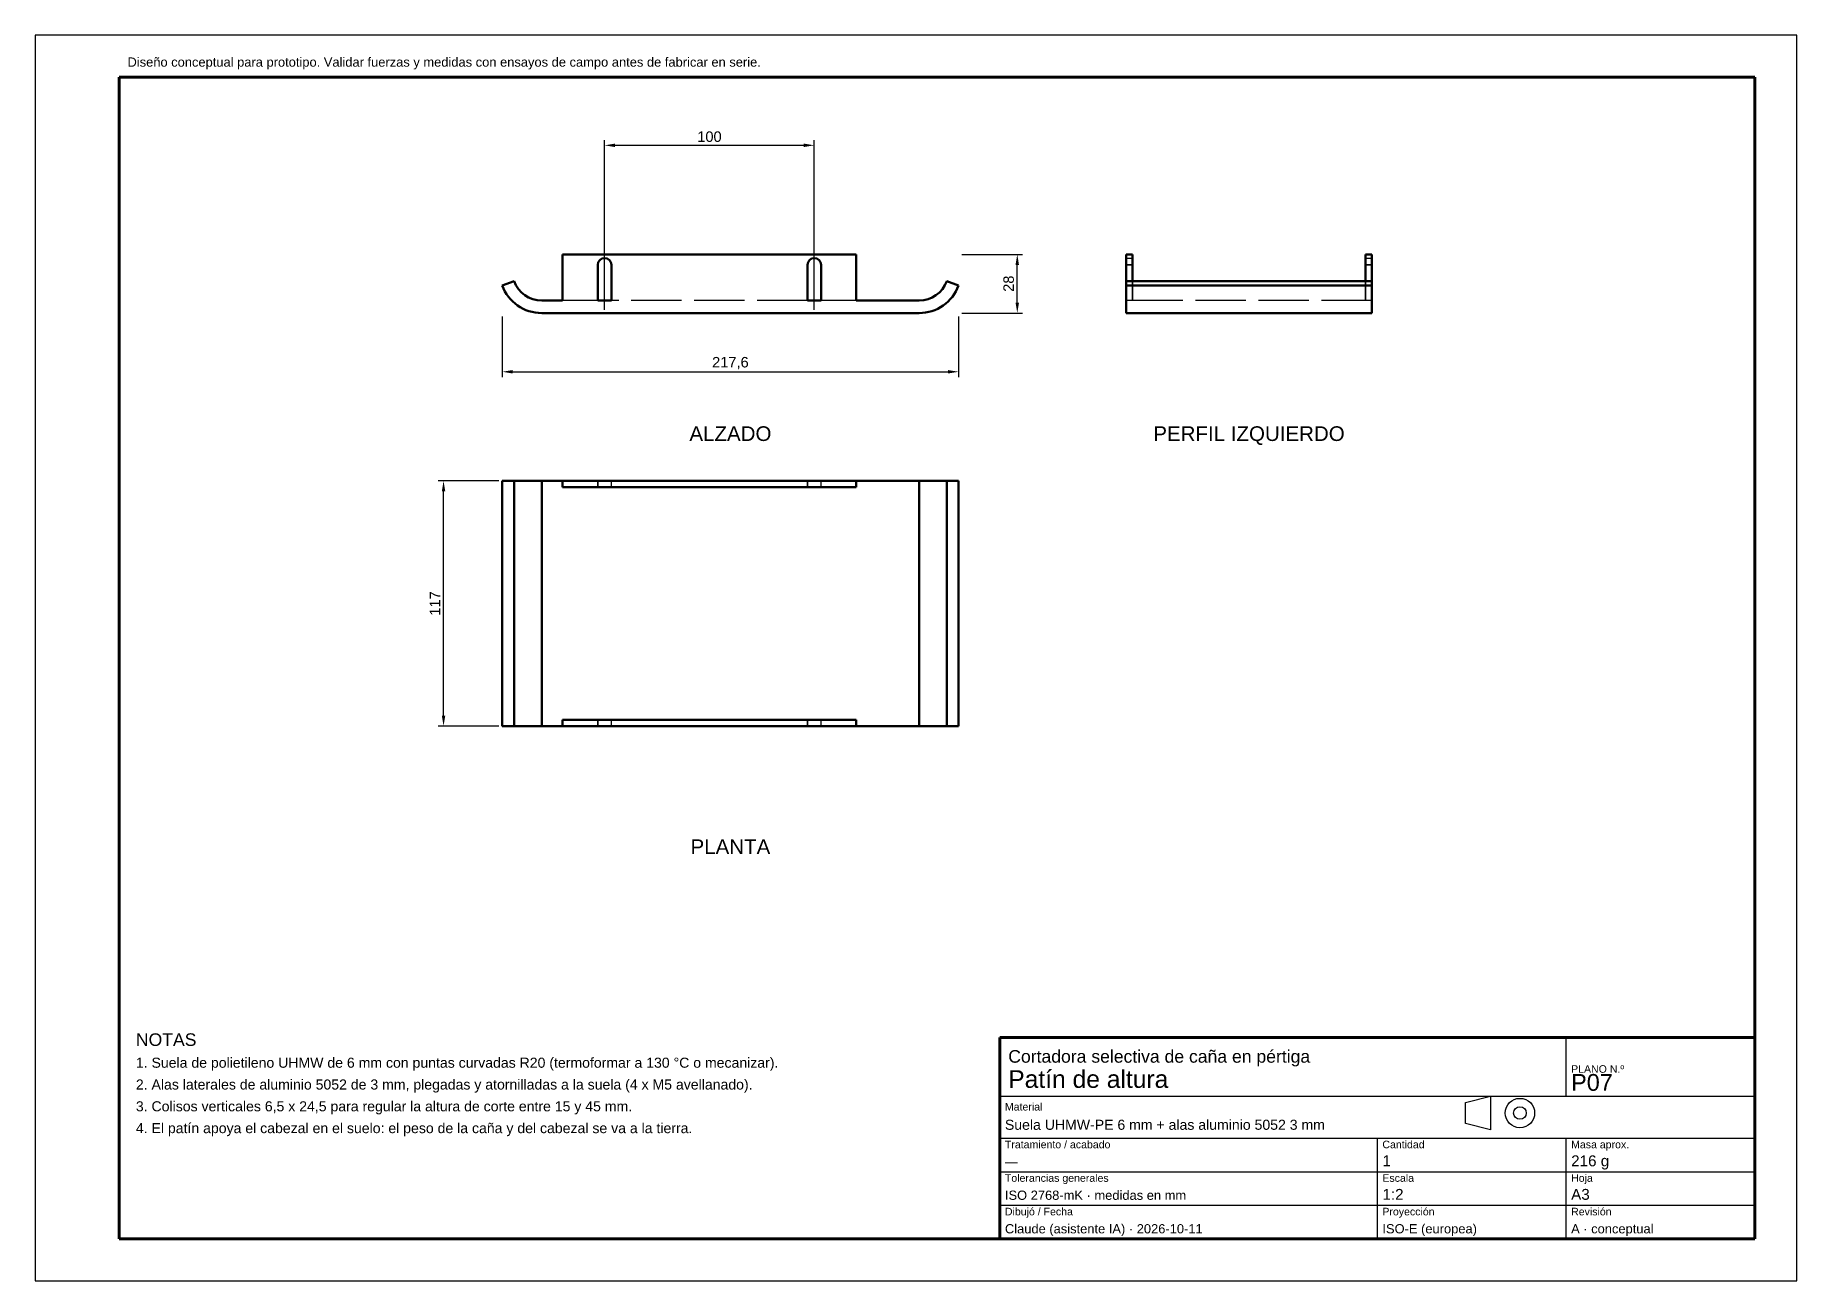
# Model space of a CAD drawing. Header units: millimetres. Extents: x 0 to 840, y 0 to 594.
import ezdxf
from ezdxf.enums import TextEntityAlignment as Align

# ---------------------------------------------------------------- set-up
doc = ezdxf.new("R2010")
doc.units = ezdxf.units.MM
doc.header["$LTSCALE"] = 2
doc.linetypes.add('ACAD_ISO02W100', pattern=[15, 12, -3])
for name, color, linetype, lineweight in [('COTAS', 4, 'Continuous', 18), ('MARCO', 7, 'Continuous', 70), ('OCULTAS', 8, 'ACAD_ISO02W100', 25), ('TEXTO', 7, 'Continuous', 25), ('VISIBLE', 7, 'Continuous', 50)]:
    doc.layers.add(name, color=color, linetype=linetype, lineweight=lineweight)
doc.styles.get("Standard").update_dxf_attribs({"font": 'arial.ttf'})
doc.dimstyles.new('ISO25', dxfattribs={"dimscale": 2, "dimtxt": 2.5, "dimasz": 2.5, "dimexe": 1.25, "dimexo": 0.8, "dimgap": 0.8, "dimtad": 1, "dimdec": 1, "dimtxsty": 'Standard', "dimcen": 2.5, "dimclrd": 4, "dimclre": 4, "dimclrt": 7, "dimazin": 3, "dimtfac": 1, "dimtmove": 0, "dimatfit": 3})

msp = doc.modelspace()

# ---------------------------------------------------------------- linework, layer by layer
at = {"layer": 'MARCO'}
for p, q in [((820, 574), (40, 574)), ((40, 574), (40, 20)), ((820, 20), (820, 574)), ((820, 116), (460, 116)), ((460, 116), (460, 20)), ((820, 20), (820, 116)), ((40, 20), (820, 20)), ((460, 20), (820, 20))]:
    msp.add_line(p, q, dxfattribs=at)
at = {"layer": 'OCULTAS'}
for p, q in [((251.5, 489.5), (391.5, 489.5)), ((251.5, 467.5), (251.5, 489.5)), ((251.5, 467.5), (251.5, 489.5)), ((251.5, 489.5), (391.5, 489.5)), ((251.5, 489.5), (391.5, 489.5)), ((251.5, 467.5), (251.5, 489.5)), ((391.5, 467.5), (391.5, 489.5)), ((391.5, 467.5), (391.5, 489.5)), ((391.5, 467.5), (391.5, 489.5)), ((520.29, 467.5), (520.29, 489.5)), ((523.29, 489.5), (520.29, 489.5)), ((520.29, 487.75), (523.29, 487.75)), ((520.29, 487.75), (523.29, 487.75)), ((523.29, 467.5), (523.29, 489.5)), ((634.29, 467.5), (634.29, 489.5)), ((637.29, 489.5), (634.29, 489.5)), ((634.29, 487.75), (637.29, 487.75)), ((634.29, 487.75), (637.29, 487.75)), ((637.29, 467.5), (637.29, 489.5)), ((268.25, 484.5), (268.25, 467.5)), ((268.25, 484.5), (268.25, 467.5)), ((274.75, 484.5), (274.75, 467.5)), ((274.75, 484.5), (274.75, 467.5)), ((368.25, 484.5), (368.25, 467.5)), ((368.25, 484.5), (368.25, 467.5)), ((374.75, 484.5), (374.75, 467.5)), ((374.75, 484.5), (374.75, 467.5)), ((520.29, 484.5), (520.29, 467.5)), ((520.29, 484.5), (520.29, 467.5)), ((520.29, 484.5), (520.29, 467.5)), ((520.29, 484.5), (520.29, 467.5)), ((520.29, 484.5), (523.29, 484.5)), ((523.29, 484.5), (520.29, 484.5)), ((523.29, 484.5), (520.29, 484.5)), ((520.29, 484.5), (523.29, 484.5)), ((523.29, 484.5), (523.29, 467.5)), ((523.29, 484.5), (523.29, 467.5)), ((523.29, 484.5), (523.29, 467.5)), ((523.29, 484.5), (523.29, 467.5)), ((634.29, 484.5), (637.29, 484.5)), ((637.29, 484.5), (634.29, 484.5)), ((634.29, 484.5), (634.29, 467.5)), ((634.29, 484.5), (634.29, 467.5)), ((634.29, 484.5), (634.29, 467.5)), ((634.29, 484.5), (634.29, 467.5)), ((637.29, 484.5), (634.29, 484.5)), ((634.29, 484.5), (637.29, 484.5)), ((637.29, 484.5), (637.29, 467.5)), ((637.29, 484.5), (637.29, 467.5)), ((637.29, 484.5), (637.29, 467.5)), ((637.29, 484.5), (637.29, 467.5)), ((228.34, 476.71), (222.71, 474.66)), ((440.29, 474.66), (434.66, 476.71)), ((520.29, 467.5), (520.29, 476.71)), ((520.29, 474.66), (520.29, 476.71)), ((637.29, 476.71), (520.29, 476.71)), ((637.29, 474.66), (520.29, 474.66)), ((523.29, 467.5), (523.29, 476.71)), ((634.29, 467.5), (634.29, 476.71)), ((637.29, 467.5), (637.29, 476.71)), ((637.29, 474.66), (637.29, 476.71)), ((241.5, 467.5), (251.5, 467.5)), ((268.25, 467.5), (251.5, 467.5)), ((268.25, 467.5), (251.5, 467.5)), ((268.25, 467.5), (274.75, 467.5)), ((368.25, 467.5), (274.75, 467.5)), ((368.25, 467.5), (274.75, 467.5)), ((368.25, 467.5), (374.75, 467.5)), ((391.5, 467.5), (374.75, 467.5)), ((391.5, 467.5), (374.75, 467.5)), ((391.5, 467.5), (421.5, 467.5)), ((523.29, 467.5), (520.29, 467.5)), ((523.29, 467.5), (520.29, 467.5)), ((523.29, 467.5), (520.29, 467.5)), ((523.29, 467.5), (520.29, 467.5)), ((523.29, 467.5), (520.29, 467.5)), ((523.29, 467.5), (520.29, 467.5)), ((637.29, 467.5), (520.29, 467.5)), ((637.29, 467.5), (520.29, 467.5)), ((637.29, 467.5), (634.29, 467.5)), ((637.29, 467.5), (634.29, 467.5)), ((637.29, 467.5), (634.29, 467.5)), ((637.29, 467.5), (634.29, 467.5)), ((637.29, 467.5), (634.29, 467.5)), ((637.29, 467.5), (634.29, 467.5)), ((241.5, 461.5), (421.5, 461.5)), ((637.29, 461.5), (520.29, 461.5)), ((241.5, 381.5), (421.5, 381.5)), ((241.5, 264.5), (241.5, 381.5)), ((251.5, 378.5), (251.5, 381.5)), ((268.25, 378.5), (251.5, 378.5)), ((268.25, 381.5), (274.75, 381.5)), ((268.25, 381.5), (268.25, 378.5)), ((268.25, 378.5), (268.25, 381.5)), ((274.75, 378.5), (274.75, 381.5)), ((274.75, 378.5), (274.75, 381.5)), ((368.25, 378.5), (274.75, 378.5)), ((368.25, 381.5), (374.75, 381.5)), ((368.25, 378.5), (368.25, 381.5)), ((368.25, 381.5), (368.25, 378.5)), ((374.75, 378.5), (374.75, 381.5)), ((374.75, 378.5), (374.75, 381.5)), ((391.5, 378.5), (374.75, 378.5)), ((391.5, 378.5), (391.5, 381.5)), ((421.5, 264.5), (421.5, 381.5)), ((241.5, 264.5), (421.5, 264.5)), ((268.25, 267.5), (251.5, 267.5)), ((251.5, 264.5), (251.5, 267.5)), ((268.25, 267.5), (268.25, 264.5)), ((268.25, 264.5), (268.25, 267.5)), ((268.25, 264.5), (274.75, 264.5)), ((274.75, 264.5), (274.75, 267.5)), ((368.25, 267.5), (274.75, 267.5)), ((274.75, 264.5), (274.75, 267.5)), ((368.25, 264.5), (368.25, 267.5)), ((368.25, 267.5), (368.25, 264.5)), ((368.25, 264.5), (374.75, 264.5)), ((391.5, 267.5), (374.75, 267.5)), ((374.75, 264.5), (374.75, 267.5)), ((374.75, 264.5), (374.75, 267.5)), ((391.5, 264.5), (391.5, 267.5))]:
    msp.add_line(p, q, dxfattribs=at)
for centre, radius, start, end in [((271.5, 484.5), 3.25, 0, 180), ((271.5, 484.5), 3.25, 0, 180), ((371.5, 484.5), 3.25, 0, 180), ((371.5, 484.5), 3.25, 0, 180), ((241.5, 481.5), 20, 200, 270), ((241.5, 481.5), 14, 200, 270), ((421.5, 481.5), 14, 270, 340), ((421.5, 481.5), 20, 270, 340)]:
    msp.add_arc(centre, radius, start, end, dxfattribs=at)
for points in [[(520.29, 484.5), (520.29, 484.86), (520.29, 485.22), (520.29, 485.57), (520.29, 485.91), (520.29, 486.23), (520.29, 486.53), (520.29, 486.8), (520.29, 487.04), (520.29, 487.25), (520.29, 487.43), (520.29, 487.57), (520.29, 487.67), (520.29, 487.73), (520.29, 487.75)], [(520.29, 484.5), (520.29, 484.86), (520.29, 485.22), (520.29, 485.57), (520.29, 485.91), (520.29, 486.23), (520.29, 486.53), (520.29, 486.8), (520.29, 487.04), (520.29, 487.25), (520.29, 487.43), (520.29, 487.57), (520.29, 487.67), (520.29, 487.73), (520.29, 487.75)], [(523.29, 484.5), (523.29, 484.86), (523.29, 485.22), (523.29, 485.57), (523.29, 485.91), (523.29, 486.23), (523.29, 486.53), (523.29, 486.8), (523.29, 487.04), (523.29, 487.25), (523.29, 487.43), (523.29, 487.57), (523.29, 487.67), (523.29, 487.73), (523.29, 487.75)], [(523.29, 484.5), (523.29, 484.86), (523.29, 485.22), (523.29, 485.57), (523.29, 485.91), (523.29, 486.23), (523.29, 486.53), (523.29, 486.8), (523.29, 487.04), (523.29, 487.25), (523.29, 487.43), (523.29, 487.57), (523.29, 487.67), (523.29, 487.73), (523.29, 487.75)], [(634.29, 484.5), (634.29, 484.86), (634.29, 485.22), (634.29, 485.57), (634.29, 485.91), (634.29, 486.23), (634.29, 486.53), (634.29, 486.8), (634.29, 487.04), (634.29, 487.25), (634.29, 487.43), (634.29, 487.57), (634.29, 487.67), (634.29, 487.73), (634.29, 487.75)], [(634.29, 484.5), (634.29, 484.86), (634.29, 485.22), (634.29, 485.57), (634.29, 485.91), (634.29, 486.23), (634.29, 486.53), (634.29, 486.8), (634.29, 487.04), (634.29, 487.25), (634.29, 487.43), (634.29, 487.57), (634.29, 487.67), (634.29, 487.73), (634.29, 487.75)], [(637.29, 484.5), (637.29, 484.86), (637.29, 485.22), (637.29, 485.57), (637.29, 485.91), (637.29, 486.23), (637.29, 486.53), (637.29, 486.8), (637.29, 487.04), (637.29, 487.25), (637.29, 487.43), (637.29, 487.57), (637.29, 487.67), (637.29, 487.73), (637.29, 487.75)], [(637.29, 484.5), (637.29, 484.86), (637.29, 485.22), (637.29, 485.57), (637.29, 485.91), (637.29, 486.23), (637.29, 486.53), (637.29, 486.8), (637.29, 487.04), (637.29, 487.25), (637.29, 487.43), (637.29, 487.57), (637.29, 487.67), (637.29, 487.73), (637.29, 487.75)], [(520.29, 476.71), (520.29, 475.58), (520.29, 474.5), (520.29, 473.47), (520.29, 472.5), (520.29, 471.6), (520.29, 470.78), (520.29, 470.03), (520.29, 469.38), (520.29, 468.81), (520.29, 468.34), (520.29, 467.98), (520.29, 467.71), (520.29, 467.55), (520.29, 467.5)], [(520.29, 467.5), (520.29, 467.55), (520.29, 467.71), (520.29, 467.98), (520.29, 468.34), (520.29, 468.81), (520.29, 469.38), (520.29, 470.03), (520.29, 470.78), (520.29, 471.6), (520.29, 472.5), (520.29, 473.47), (520.29, 474.5), (520.29, 475.58), (520.29, 476.71)], [(520.29, 461.5), (520.29, 461.58), (520.29, 461.8), (520.29, 462.18), (520.29, 462.71), (520.29, 463.37), (520.29, 464.18), (520.29, 465.12), (520.29, 466.18), (520.29, 467.36), (520.29, 468.64), (520.29, 470.03), (520.29, 471.5), (520.29, 473.05), (520.29, 474.66)], [(637.29, 476.71), (637.29, 475.58), (637.29, 474.5), (637.29, 473.47), (637.29, 472.5), (637.29, 471.6), (637.29, 470.78), (637.29, 470.03), (637.29, 469.38), (637.29, 468.81), (637.29, 468.34), (637.29, 467.98), (637.29, 467.71), (637.29, 467.55), (637.29, 467.5)], [(637.29, 467.5), (637.29, 467.55), (637.29, 467.71), (637.29, 467.98), (637.29, 468.34), (637.29, 468.81), (637.29, 469.38), (637.29, 470.03), (637.29, 470.78), (637.29, 471.6), (637.29, 472.5), (637.29, 473.47), (637.29, 474.5), (637.29, 475.58), (637.29, 476.71)], [(637.29, 461.5), (637.29, 461.58), (637.29, 461.8), (637.29, 462.18), (637.29, 462.71), (637.29, 463.37), (637.29, 464.18), (637.29, 465.12), (637.29, 466.18), (637.29, 467.36), (637.29, 468.64), (637.29, 470.03), (637.29, 471.5), (637.29, 473.05), (637.29, 474.66)], [(222.71, 381.5), (223.37, 381.5), (224.18, 381.5), (225.12, 381.5), (226.18, 381.5), (227.36, 381.5), (228.64, 381.5), (230.03, 381.5), (231.5, 381.5), (233.05, 381.5), (234.66, 381.5), (236.32, 381.5), (238.03, 381.5), (239.76, 381.5), (241.5, 381.5)], [(274.75, 381.5), (274.67, 381.5), (274.43, 381.5), (274.04, 381.5), (273.53, 381.5), (272.91, 381.5), (272.22, 381.5), (271.5, 381.5), (270.78, 381.5), (270.09, 381.5), (269.47, 381.5), (268.96, 381.5), (268.57, 381.5), (268.33, 381.5), (268.25, 381.5)], [(274.75, 378.5), (274.67, 378.5), (274.43, 378.5), (274.04, 378.5), (273.53, 378.5), (272.91, 378.5), (272.22, 378.5), (271.5, 378.5), (270.78, 378.5), (270.09, 378.5), (269.47, 378.5), (268.96, 378.5), (268.57, 378.5), (268.33, 378.5), (268.25, 378.5)], [(374.75, 381.5), (374.67, 381.5), (374.43, 381.5), (374.04, 381.5), (373.53, 381.5), (372.91, 381.5), (372.22, 381.5), (371.5, 381.5), (370.78, 381.5), (370.09, 381.5), (369.47, 381.5), (368.96, 381.5), (368.57, 381.5), (368.33, 381.5), (368.25, 381.5)], [(374.75, 378.5), (374.67, 378.5), (374.43, 378.5), (374.04, 378.5), (373.53, 378.5), (372.91, 378.5), (372.22, 378.5), (371.5, 378.5), (370.78, 378.5), (370.09, 378.5), (369.47, 378.5), (368.96, 378.5), (368.57, 378.5), (368.33, 378.5), (368.25, 378.5)], [(421.5, 381.5), (423.24, 381.5), (424.97, 381.5), (426.68, 381.5), (428.34, 381.5), (429.95, 381.5), (431.5, 381.5), (432.97, 381.5), (434.36, 381.5), (435.64, 381.5), (436.82, 381.5), (437.88, 381.5), (438.82, 381.5), (439.63, 381.5), (440.29, 381.5)], [(222.71, 264.5), (223.37, 264.5), (224.18, 264.5), (225.12, 264.5), (226.18, 264.5), (227.36, 264.5), (228.64, 264.5), (230.03, 264.5), (231.5, 264.5), (233.05, 264.5), (234.66, 264.5), (236.32, 264.5), (238.03, 264.5), (239.76, 264.5), (241.5, 264.5)], [(274.75, 267.5), (274.67, 267.5), (274.43, 267.5), (274.04, 267.5), (273.53, 267.5), (272.91, 267.5), (272.22, 267.5), (271.5, 267.5), (270.78, 267.5), (270.09, 267.5), (269.47, 267.5), (268.96, 267.5), (268.57, 267.5), (268.33, 267.5), (268.25, 267.5)], [(274.75, 264.5), (274.67, 264.5), (274.43, 264.5), (274.04, 264.5), (273.53, 264.5), (272.91, 264.5), (272.22, 264.5), (271.5, 264.5), (270.78, 264.5), (270.09, 264.5), (269.47, 264.5), (268.96, 264.5), (268.57, 264.5), (268.33, 264.5), (268.25, 264.5)], [(374.75, 267.5), (374.67, 267.5), (374.43, 267.5), (374.04, 267.5), (373.53, 267.5), (372.91, 267.5), (372.22, 267.5), (371.5, 267.5), (370.78, 267.5), (370.09, 267.5), (369.47, 267.5), (368.96, 267.5), (368.57, 267.5), (368.33, 267.5), (368.25, 267.5)], [(374.75, 264.5), (374.67, 264.5), (374.43, 264.5), (374.04, 264.5), (373.53, 264.5), (372.91, 264.5), (372.22, 264.5), (371.5, 264.5), (370.78, 264.5), (370.09, 264.5), (369.47, 264.5), (368.96, 264.5), (368.57, 264.5), (368.33, 264.5), (368.25, 264.5)], [(421.5, 264.5), (423.24, 264.5), (424.97, 264.5), (426.68, 264.5), (428.34, 264.5), (429.95, 264.5), (431.5, 264.5), (432.97, 264.5), (434.36, 264.5), (435.64, 264.5), (436.82, 264.5), (437.88, 264.5), (438.82, 264.5), (439.63, 264.5), (440.29, 264.5)]]:
    msp.add_open_spline(points, degree=1, dxfattribs=at)
for points in [[(520.29, 487.75), (520.29, 487.74), (520.29, 487.73), (520.29, 487.7), (520.29, 487.67), (520.29, 487.62), (520.29, 487.57), (520.29, 487.5), (520.29, 487.43), (520.29, 487.34), (520.29, 487.25), (520.29, 487.15), (520.29, 487.04), (520.29, 486.92), (520.29, 486.8), (520.29, 486.66), (520.29, 486.53), (520.29, 486.38), (520.29, 486.23), (520.29, 486.07), (520.29, 485.91), (520.29, 485.74), (520.29, 485.57), (520.29, 485.4), (520.29, 485.22), (520.29, 484.87), (520.29, 484.5)], [(520.29, 487.75), (520.29, 487.74), (520.29, 487.73), (520.29, 487.7), (520.29, 487.67), (520.29, 487.62), (520.29, 487.57), (520.29, 487.5), (520.29, 487.43), (520.29, 487.34), (520.29, 487.25), (520.29, 487.15), (520.29, 487.04), (520.29, 486.92), (520.29, 486.8), (520.29, 486.66), (520.29, 486.53), (520.29, 486.38), (520.29, 486.23), (520.29, 486.07), (520.29, 485.91), (520.29, 485.74), (520.29, 485.57), (520.29, 485.4), (520.29, 485.22), (520.29, 484.87), (520.29, 484.5)], [(523.29, 487.75), (523.29, 487.74), (523.29, 487.73), (523.29, 487.7), (523.29, 487.67), (523.29, 487.62), (523.29, 487.57), (523.29, 487.5), (523.29, 487.43), (523.29, 487.34), (523.29, 487.25), (523.29, 487.15), (523.29, 487.04), (523.29, 486.92), (523.29, 486.8), (523.29, 486.66), (523.29, 486.53), (523.29, 486.38), (523.29, 486.23), (523.29, 486.07), (523.29, 485.91), (523.29, 485.74), (523.29, 485.57), (523.29, 485.4), (523.29, 485.22), (523.29, 484.87), (523.29, 484.5)], [(523.29, 487.75), (523.29, 487.74), (523.29, 487.73), (523.29, 487.7), (523.29, 487.67), (523.29, 487.62), (523.29, 487.57), (523.29, 487.5), (523.29, 487.43), (523.29, 487.34), (523.29, 487.25), (523.29, 487.15), (523.29, 487.04), (523.29, 486.92), (523.29, 486.8), (523.29, 486.66), (523.29, 486.53), (523.29, 486.38), (523.29, 486.23), (523.29, 486.07), (523.29, 485.91), (523.29, 485.74), (523.29, 485.57), (523.29, 485.4), (523.29, 485.22), (523.29, 484.87), (523.29, 484.5)], [(634.29, 487.75), (634.29, 487.74), (634.29, 487.73), (634.29, 487.7), (634.29, 487.67), (634.29, 487.62), (634.29, 487.57), (634.29, 487.5), (634.29, 487.43), (634.29, 487.34), (634.29, 487.25), (634.29, 487.15), (634.29, 487.04), (634.29, 486.92), (634.29, 486.8), (634.29, 486.66), (634.29, 486.53), (634.29, 486.38), (634.29, 486.23), (634.29, 486.07), (634.29, 485.91), (634.29, 485.74), (634.29, 485.57), (634.29, 485.4), (634.29, 485.22), (634.29, 484.87), (634.29, 484.5)], [(634.29, 487.75), (634.29, 487.74), (634.29, 487.73), (634.29, 487.7), (634.29, 487.67), (634.29, 487.62), (634.29, 487.57), (634.29, 487.5), (634.29, 487.43), (634.29, 487.34), (634.29, 487.25), (634.29, 487.15), (634.29, 487.04), (634.29, 486.92), (634.29, 486.8), (634.29, 486.66), (634.29, 486.53), (634.29, 486.38), (634.29, 486.23), (634.29, 486.07), (634.29, 485.91), (634.29, 485.74), (634.29, 485.57), (634.29, 485.4), (634.29, 485.22), (634.29, 484.87), (634.29, 484.5)], [(637.29, 487.75), (637.29, 487.74), (637.29, 487.73), (637.29, 487.7), (637.29, 487.67), (637.29, 487.62), (637.29, 487.57), (637.29, 487.5), (637.29, 487.43), (637.29, 487.34), (637.29, 487.25), (637.29, 487.15), (637.29, 487.04), (637.29, 486.92), (637.29, 486.8), (637.29, 486.66), (637.29, 486.53), (637.29, 486.38), (637.29, 486.23), (637.29, 486.07), (637.29, 485.91), (637.29, 485.74), (637.29, 485.57), (637.29, 485.4), (637.29, 485.22), (637.29, 484.87), (637.29, 484.5)], [(637.29, 487.75), (637.29, 487.74), (637.29, 487.73), (637.29, 487.7), (637.29, 487.67), (637.29, 487.62), (637.29, 487.57), (637.29, 487.5), (637.29, 487.43), (637.29, 487.34), (637.29, 487.25), (637.29, 487.15), (637.29, 487.04), (637.29, 486.92), (637.29, 486.8), (637.29, 486.66), (637.29, 486.53), (637.29, 486.38), (637.29, 486.23), (637.29, 486.07), (637.29, 485.91), (637.29, 485.74), (637.29, 485.57), (637.29, 485.4), (637.29, 485.22), (637.29, 484.87), (637.29, 484.5)]]:
    msp.add_open_spline(points, degree=2, knots=[0, 0, 0, 0.071429, 0.071429, 0.142857, 0.142857, 0.214286, 0.214286, 0.285714, 0.285714, 0.357143, 0.357143, 0.428571, 0.428571, 0.5, 0.5, 0.571429, 0.571429, 0.642857, 0.642857, 0.714286, 0.714286, 0.785714, 0.785714, 0.857143, 0.857143, 1, 1, 1], dxfattribs=at)
at = {"layer": 'TEXTO'}
for p, q in [((840, 594), (0, 594)), ((0, 594), (0, 0)), ((840, 0), (840, 594)), ((730, 88), (730, 116)), ((460, 88), (820, 88)), ((682, 85), (694, 88)), ((682, 75), (682, 85)), ((694, 88), (694, 72)), ((460, 68), (820, 68)), ((640, 20), (640, 68)), ((694, 72), (682, 75)), ((730, 20), (730, 68)), ((460, 52), (820, 52)), ((460, 36), (820, 36)), ((0, 0), (840, 0))]:
    msp.add_line(p, q, dxfattribs=at)
for radius in [7, 3]:
    msp.add_circle((708, 80), radius, dxfattribs=at)
at = {"layer": 'VISIBLE'}
for p, q in [((251.5, 467.5), (251.5, 489.5)), ((251.5, 489.5), (391.5, 489.5)), ((391.5, 467.5), (391.5, 489.5)), ((520.29, 476.71), (520.29, 489.5)), ((523.29, 489.5), (520.29, 489.5)), ((523.29, 476.71), (523.29, 489.5)), ((634.29, 476.71), (634.29, 489.5)), ((637.29, 489.5), (634.29, 489.5)), ((637.29, 476.71), (637.29, 489.5)), ((268.25, 484.5), (268.25, 467.5)), ((268.25, 484.5), (268.25, 467.5)), ((274.75, 484.5), (274.75, 467.5)), ((274.75, 484.5), (274.75, 467.5)), ((368.25, 484.5), (368.25, 467.5)), ((368.25, 484.5), (368.25, 467.5)), ((374.75, 484.5), (374.75, 467.5)), ((374.75, 484.5), (374.75, 467.5)), ((228.34, 476.71), (222.71, 474.66)), ((440.29, 474.66), (434.66, 476.71)), ((520.29, 476.71), (520.29, 474.66)), ((637.29, 476.71), (520.29, 476.71)), ((637.29, 474.66), (520.29, 474.66)), ((637.29, 476.71), (637.29, 474.66)), ((241.5, 467.5), (251.5, 467.5)), ((268.25, 467.5), (274.75, 467.5)), ((368.25, 467.5), (374.75, 467.5)), ((391.5, 467.5), (421.5, 467.5)), ((241.5, 461.5), (421.5, 461.5)), ((637.29, 461.5), (520.29, 461.5)), ((228.34, 381.5), (222.71, 381.5)), ((222.71, 264.5), (222.71, 381.5)), ((228.34, 264.5), (228.34, 381.5)), ((241.5, 381.5), (251.5, 381.5)), ((241.5, 264.5), (241.5, 381.5)), ((251.5, 381.5), (391.5, 381.5)), ((251.5, 378.5), (251.5, 381.5)), ((251.5, 378.5), (391.5, 378.5)), ((391.5, 381.5), (421.5, 381.5)), ((391.5, 378.5), (391.5, 381.5)), ((421.5, 264.5), (421.5, 381.5)), ((440.29, 381.5), (434.66, 381.5)), ((434.66, 264.5), (434.66, 381.5)), ((440.29, 264.5), (440.29, 381.5)), ((228.34, 264.5), (222.71, 264.5)), ((241.5, 264.5), (251.5, 264.5)), ((251.5, 267.5), (391.5, 267.5)), ((251.5, 264.5), (251.5, 267.5)), ((251.5, 264.5), (391.5, 264.5)), ((391.5, 264.5), (391.5, 267.5)), ((391.5, 264.5), (421.5, 264.5)), ((440.29, 264.5), (434.66, 264.5))]:
    msp.add_line(p, q, dxfattribs=at)
for centre, radius, start, end in [((271.5, 484.5), 3.25, 0, 180), ((271.5, 484.5), 3.25, 0, 180), ((371.5, 484.5), 3.25, 0, 180), ((371.5, 484.5), 3.25, 0, 180), ((241.5, 481.5), 20, 200, 270), ((241.5, 481.5), 14, 200, 270), ((421.5, 481.5), 14, 270, 340), ((421.5, 481.5), 20, 270, 340)]:
    msp.add_arc(centre, radius, start, end, dxfattribs=at)
for points in [[(520.29, 474.66), (520.29, 473.05), (520.29, 471.5), (520.29, 470.03), (520.29, 468.64), (520.29, 467.36), (520.29, 466.18), (520.29, 465.12), (520.29, 464.18), (520.29, 463.37), (520.29, 462.71), (520.29, 462.18), (520.29, 461.8), (520.29, 461.58), (520.29, 461.5)], [(637.29, 474.66), (637.29, 473.05), (637.29, 471.5), (637.29, 470.03), (637.29, 468.64), (637.29, 467.36), (637.29, 466.18), (637.29, 465.12), (637.29, 464.18), (637.29, 463.37), (637.29, 462.71), (637.29, 462.18), (637.29, 461.8), (637.29, 461.58), (637.29, 461.5)], [(228.34, 381.5), (228.81, 381.5), (229.38, 381.5), (230.03, 381.5), (230.78, 381.5), (231.6, 381.5), (232.5, 381.5), (233.47, 381.5), (234.5, 381.5), (235.58, 381.5), (236.71, 381.5), (237.88, 381.5), (239.07, 381.5), (240.28, 381.5), (241.5, 381.5)], [(421.5, 381.5), (422.72, 381.5), (423.93, 381.5), (425.12, 381.5), (426.29, 381.5), (427.42, 381.5), (428.5, 381.5), (429.53, 381.5), (430.5, 381.5), (431.4, 381.5), (432.22, 381.5), (432.97, 381.5), (433.62, 381.5), (434.19, 381.5), (434.66, 381.5)], [(228.34, 264.5), (228.81, 264.5), (229.38, 264.5), (230.03, 264.5), (230.78, 264.5), (231.6, 264.5), (232.5, 264.5), (233.47, 264.5), (234.5, 264.5), (235.58, 264.5), (236.71, 264.5), (237.88, 264.5), (239.07, 264.5), (240.28, 264.5), (241.5, 264.5)], [(421.5, 264.5), (422.72, 264.5), (423.93, 264.5), (425.12, 264.5), (426.29, 264.5), (427.42, 264.5), (428.5, 264.5), (429.53, 264.5), (430.5, 264.5), (431.4, 264.5), (432.22, 264.5), (432.97, 264.5), (433.62, 264.5), (434.19, 264.5), (434.66, 264.5)]]:
    msp.add_open_spline(points, degree=1, dxfattribs=at)

# ---------------------------------------------------------------- texts
at = {"layer": 'TEXTO'}
for s, height, p in [('Diseño conceptual para prototipo. Validar fuerzas y medidas con ensayos de campo antes de fabricar en serie.', 4.4, (44, 579)), ('NOTAS', 6, (48, 112)), ('Cortadora selectiva de caña en pértiga', 6, (464, 104)), ('1. Suela de polietileno UHMW de 6 mm con puntas curvadas R20 (termoformar a 130 °C o mecanizar).', 4.8, (48, 101.6)), ('Patín de altura', 8.4, (464, 92)), ('PLANO N.º', 3.6, (732.4, 99.2)), ('2. Alas laterales de aluminio 5052 de 3 mm, plegadas y atornilladas a la suela (4 x M5 avellanado).', 4.8, (48, 91.2)), ('P07', 8, (732.4, 90.6)), ('3. Colisos verticales 6,5 x 24,5 para regular la altura de corte entre 15 y 45 mm.', 4.8, (48, 80.8)), ('Material', 3.6, (462.4, 81.2)), ('Suela UHMW-PE 6 mm + alas aluminio 5052 3 mm', 4.8, (462.4, 72)), ('4. El patín apoya el cabezal en el suelo: el peso de la caña y del cabezal se va a la tierra.', 4.8, (48, 70.4)), ('Tratamiento / acabado', 3.6, (462.4, 63.2)), ('Cantidad', 3.6, (642.4, 63.2)), ('1', 5.2, (642.4, 54.6)), ('216 g', 5.2, (732.4, 54.6)), ('Masa aprox.', 3.6, (732.4, 63.2)), ('—', 4.4, (462.4, 54.6)), ('Tolerancias generales', 3.6, (462.4, 47.2)), ('Escala', 3.6, (642.4, 47.2)), ('Hoja', 3.6, (732.4, 47.2)), ('ISO 2768-mK · medidas en mm', 4.4, (462.4, 38.6)), ('1:2', 5.2, (642.4, 38.6)), ('A3', 5.2, (732.4, 38.6)), ('Dibujó / Fecha', 3.6, (462.4, 31.2)), ('Proyección', 3.6, (642.4, 31.2)), ('Revisión', 3.6, (732.4, 31.2)), ('Claude (asistente IA) · 2026-10-11', 4.4, (462.4, 22.6)), ('ISO-E (europea)', 4.4, (642.4, 22.6)), ('A · conceptual', 4.4, (732.4, 22.6))]:
    msp.add_text(s, height=height, dxfattribs=at).set_placement(p)
for s, p in [('ALZADO', (331.5, 407.5)), ('PERFIL IZQUIERDO', (578.79, 407.5)), ('PLANTA', (331.5, 210.5))]:
    msp.add_text(s, height=7, dxfattribs=at).set_placement(p, align=Align.TOP_CENTER)

# ---------------------------------------------------------------- dimensions: what is measured, and where the dimension line sits
at = {"layer": 'COTAS'}
for base, p1, p2 in [((271.5, 541.5), (271.5, 461.5), (371.5, 461.5)), ((222.71, 433.5), (222.71, 461.5), (440.29, 461.5))]:
    msp.add_linear_dim(base=base, p1=p1, p2=p2, dimstyle='ISO25', dxfattribs=at).render()
for base, p1, p2 in [((468.29, 461.5), (440.29, 461.5), (440.29, 489.5)), ((194.71, 264.5), (222.71, 264.5), (222.71, 381.5))]:
    msp.add_linear_dim(base=base, p1=p1, p2=p2, angle=90, dimstyle='ISO25', dxfattribs=at).render()

doc.saveas('drawing.dxf')
